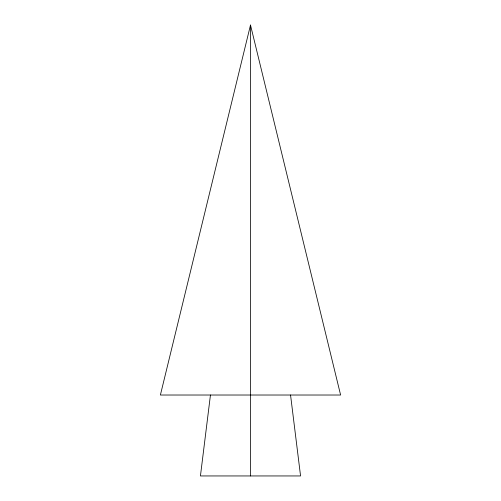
<?xml version="1.0" encoding="UTF-8"?>
<svg xmlns="http://www.w3.org/2000/svg" width="501" height="501" viewBox="0 0 501 501"><rect width="100%" height="100%" fill="white"/><g stroke="black" fill="none" stroke-linecap="round" stroke-linejoin="round"><path stroke-width="0.75" d="M210.451 395.02L200.438 475.95L300.562 475.95L290.549 395.02M250.5 25.05L160.389 395.02L340.611 395.02L250.5 25.05L250.5 475.95"/></g></svg>
